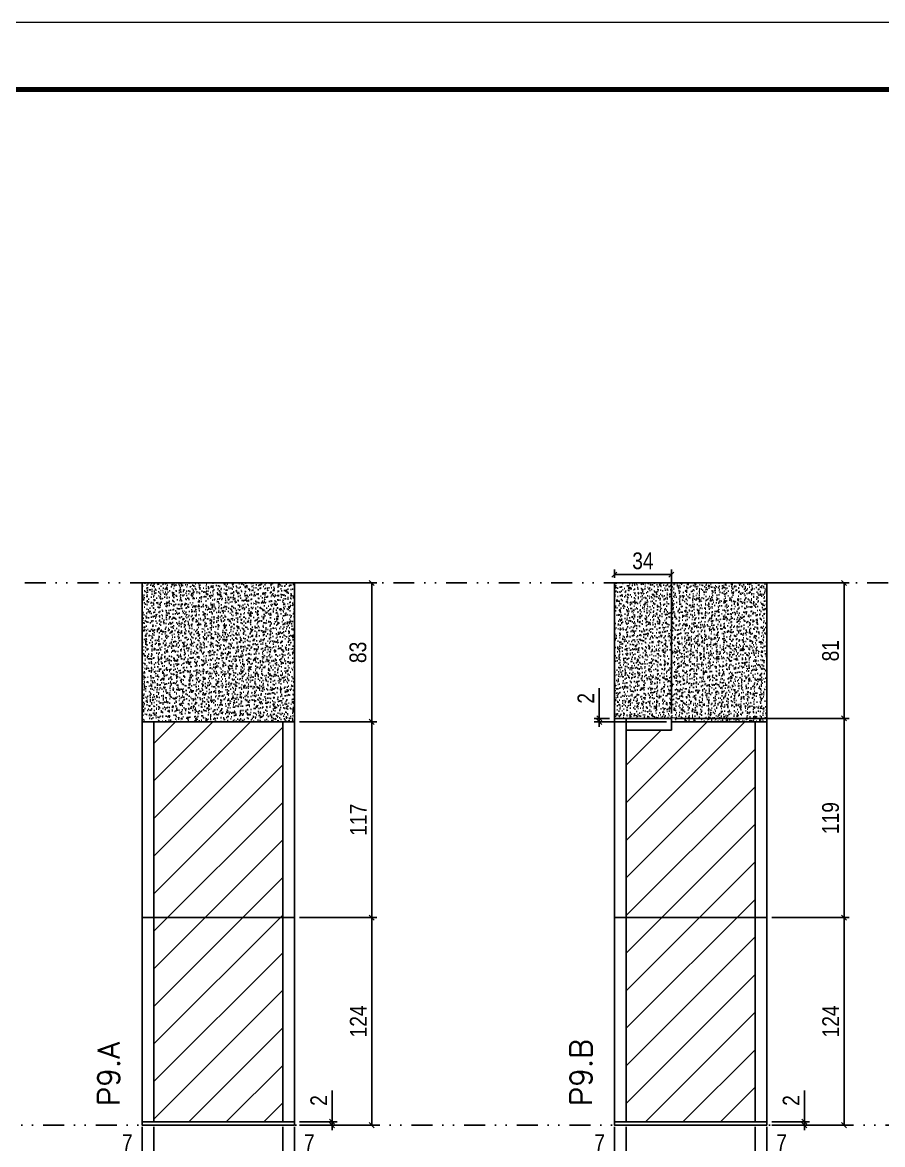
# Model space of a CAD drawing. Extents: x 13770 to 23315, y 867 to 16997.
# Drawn here: x 19632 to 20146, y 15029 to 15700 of the extents above; entities that cross this region are included whole.
import ezdxf

# ---------------------------------------------------------------- set-up
doc = ezdxf.new("R2010")
doc.units = 0
for name, pattern in [('DASHED', [0.75, 0.5, -0.25]), ('DIVIDE2', [0.625, 0.25, -0.125, 0, -0.125, 0, -0.125]), ('HIDDEN', [0.375, 0.25, -0.125])]:
    doc.linetypes.add(name, pattern=pattern)
for name, color, linetype in [('COTA', 241, 'Continuous'), ('Nível', 160, 'Continuous'), ('Painéis', 200, 'Continuous'), ('SARR_2.2x7', 40, 'Continuous'), ('Sarrafo de Pressão', 42, 'HIDDEN')]:
    doc.layers.add(name, color=color, linetype=linetype)
for name, color, linetype, lineweight in [('Folhas', 255, 'Continuous', 9), ('Hachura', 251, 'Continuous', 9), ('SARRAFO DE PRESSAO', 251, 'DASHED', 9), ('Texto Seção', 7, 'Continuous', 15)]:
    doc.layers.add(name, color=color, linetype=linetype, lineweight=lineweight)
doc.styles.add('COTA TECNICA', font='techl___.ttf', dxfattribs={"height": 10})
doc.styles.add('COTA TECNICA-50', font='techl___.ttf', dxfattribs={"height": 10})
doc.styles.add('REGUA-120', font='ROMANS.shx', dxfattribs={"height": 15})
doc.dimstyles.new('COTA PAINEL-50', dxfattribs={"dimtxt": 10, "dimasz": 3, "dimexe": 3, "dimexo": 3, "dimgap": 3, "dimtad": 1, "dimdec": 1, "dimzin": 12, "dimdsep": 46, "dimtxsty": 'COTA TECNICA-50', "dimblk1": 'OBLIQUE', "dimblk2": 'OBLIQUE', "dimsah": 1, "dimcen": 0.9, "dimclrd": 4, "dimclre": 4, "dimclrt": 240, "dimadec": 1, "dimazin": 3, "dimtfac": 1, "dimtdec": 1, "dimtmove": 0, "dimatfit": 3, "dimfxl": 1, "dimtolj": 1, "dimtzin": 12, "dimarcsym": 0})
doc.dimstyles.new('PAINEL', dxfattribs={"dimtxt": 10, "dimasz": 3, "dimexe": 3, "dimexo": 3, "dimgap": 3, "dimtad": 1, "dimdec": 1, "dimzin": 12, "dimdsep": 46, "dimtxsty": 'COTA TECNICA', "dimblk1": 'OBLIQUE', "dimblk2": 'OBLIQUE', "dimsah": 1, "dimcen": 0.9, "dimclrd": 4, "dimclre": 4, "dimclrt": 240, "dimadec": 1, "dimazin": 3, "dimtfac": 1, "dimtdec": 1, "dimtmove": 0, "dimatfit": 3, "dimfxl": 1, "dimtolj": 1, "dimtzin": 12, "dimarcsym": 0})

# ---------------------------------------------------------------- blocks, each defined once
blk = doc.blocks.new('9999999999')
at = {"layer": 'Folhas'}
blk.add_lwpolyline([(98138.98, 34190.21), (99623.98, 34190.21), (99623.98, 35240.21), (98138.98, 35240.21)], close=True, dxfattribs=at)
at = {"layer": 'Folhas', "color": 30, "const_width": 3}
blk.add_lwpolyline([(98213.98, 34230.21), (99583.98, 34230.21), (99583.98, 35200.21), (98213.98, 35200.21)], close=True, dxfattribs=at)
blk = doc.blocks.new('_Oblique')
at = {"color": 0, "linetype": 'ByBlock', "lineweight": -2}
blk.add_line((-0.5, -0.5), (0.5, 0.5), dxfattribs=at)
blk = doc.blocks.new('*D96')
at = {"layer": 'COTA', "color": 4, "lineweight": -2, "transparency": 16777216}
for p, q in [((19986.16, 15040.03), (19986.16, 14985.85)), ((20077.16, 15040.03), (20077.16, 14985.85)), ((19986.16, 14988.85), (20077.16, 14988.85))]:
    blk.add_line(p, q, dxfattribs=at)
at = {"layer": 'Defpoints', "color": 0, "transparency": 16777216}
for p in [(19986.16, 15043.03), (20077.16, 15043.03), (20077.16, 14988.85)]:
    blk.add_point(p, dxfattribs=at)
at = {"layer": 'COTA', "color": 4, "lineweight": -2, "transparency": 16777216, "xscale": 3, "yscale": 3, "zscale": 3, "rotation": 180}
blk.add_blockref('_Oblique', (19986.16, 14988.85), dxfattribs=at)
at = {"layer": 'COTA', "color": 4, "lineweight": -2, "transparency": 16777216, "xscale": 3, "yscale": 3, "zscale": 3}
blk.add_blockref('_Oblique', (20077.16, 14988.85), dxfattribs=at)
at = {"layer": 'COTA', "color": 240, "transparency": 16777216, "insert": (20031.66, 14996.94), "char_height": 10, "attachment_point": 5, "style": 'COTA TECNICA'}
blk.add_mtext('\\A1;91', dxfattribs=at)
blk = doc.blocks.new('*D97')
at = {"layer": 'COTA', "color": 4, "lineweight": -2, "transparency": 16777216}
for p, q in [((20080.16, 15165.03), (20126.39, 15165.03)), ((20123.39, 15041.03), (20123.39, 15165.03)), ((20080.16, 15041.03), (20126.39, 15041.03))]:
    blk.add_line(p, q, dxfattribs=at)
at = {"layer": 'Defpoints', "color": 0, "transparency": 16777216}
for p in [(20077.16, 15165.03), (20123.39, 15165.03), (20077.16, 15041.03)]:
    blk.add_point(p, dxfattribs=at)
at = {"layer": 'COTA', "color": 4, "lineweight": -2, "transparency": 16777216, "xscale": 3, "yscale": 3, "zscale": 3}
for p, rotation in [((20123.39, 15165.03), 90), ((20123.39, 15041.03), 270)]:
    blk.add_blockref('_Oblique', p, dxfattribs=dict(at, rotation=rotation))
at = {"layer": 'COTA', "color": 240, "transparency": 16777216, "insert": (20115.32, 15103.03), "char_height": 10, "attachment_point": 5, "rotation": 90, "style": 'COTA TECNICA-50'}
blk.add_mtext('\\A1;124', dxfattribs=at)
blk = doc.blocks.new('*D98')
at = {"layer": 'COTA', "color": 4, "lineweight": -2, "transparency": 16777216}
for p, q in [((20099.68, 15043.03), (20099.68, 15061.83)), ((20080.16, 15043.03), (20102.68, 15043.03)), ((20080.16, 15041.03), (20102.68, 15041.03)), ((20099.68, 15041.03), (20099.68, 15043.03)), ((20099.68, 15041.03), (20099.68, 15038.03))]:
    blk.add_line(p, q, dxfattribs=at)
at = {"layer": 'Defpoints', "color": 0, "transparency": 16777216}
for p in [(20077.16, 15043.03), (20077.16, 15041.03), (20099.68, 15041.03)]:
    blk.add_point(p, dxfattribs=at)
at = {"layer": 'COTA', "color": 4, "lineweight": -2, "transparency": 16777216, "xscale": 3, "yscale": 3, "zscale": 3}
for p, rotation in [((20099.68, 15043.03), 270), ((20099.68, 15041.03), 90)]:
    blk.add_blockref('_Oblique', p, dxfattribs=dict(at, rotation=rotation))
at = {"layer": 'COTA', "color": 240, "transparency": 16777216, "insert": (20091.68, 15055.77), "char_height": 10, "attachment_point": 5, "rotation": 90, "style": 'COTA TECNICA-50'}
blk.add_mtext('\\A1;2', dxfattribs=at)
blk = doc.blocks.new('*D99')
at = {"layer": 'COTA', "color": 4, "lineweight": -2, "transparency": 16777216}
for p, q in [((19993.16, 15040.03), (19993.16, 15019.52)), ((19986.16, 15038.03), (19986.16, 15019.52)), ((19986.16, 15022.52), (19971.42, 15022.52)), ((19993.16, 15022.52), (19986.16, 15022.52))]:
    blk.add_line(p, q, dxfattribs=at)
at = {"layer": 'Defpoints', "color": 0, "transparency": 16777216}
for p in [(19986.16, 15041.03), (19993.16, 15043.03), (19986.16, 15022.52)]:
    blk.add_point(p, dxfattribs=at)
at = {"layer": 'COTA', "color": 4, "lineweight": -2, "transparency": 16777216, "xscale": 3, "yscale": 3, "zscale": 3, "rotation": 180}
blk.add_blockref('_Oblique', (19986.16, 15022.52), dxfattribs=at)
at = {"layer": 'COTA', "color": 4, "lineweight": -2, "transparency": 16777216, "xscale": 3, "yscale": 3, "zscale": 3}
blk.add_blockref('_Oblique', (19993.16, 15022.52), dxfattribs=at)
at = {"layer": 'COTA', "color": 240, "transparency": 16777216, "insert": (19977.29, 15030.59), "char_height": 10, "attachment_point": 5, "style": 'COTA TECNICA-50'}
blk.add_mtext('\\A1;7', dxfattribs=at)
blk = doc.blocks.new('*D100')
at = {"layer": 'COTA', "color": 4, "lineweight": -2, "transparency": 16777216}
for p, q in [((20070.16, 15040.03), (20070.16, 15019.52)), ((20077.16, 15038.03), (20077.16, 15019.52)), ((20070.16, 15022.52), (20077.16, 15022.52)), ((20077.16, 15022.52), (20091.89, 15022.52))]:
    blk.add_line(p, q, dxfattribs=at)
at = {"layer": 'Defpoints', "color": 0, "transparency": 16777216}
for p in [(20070.16, 15043.03), (20077.16, 15041.03), (20077.16, 15022.52)]:
    blk.add_point(p, dxfattribs=at)
at = {"layer": 'COTA', "color": 4, "lineweight": -2, "transparency": 16777216, "xscale": 3, "yscale": 3, "zscale": 3, "rotation": 180}
blk.add_blockref('_Oblique', (20070.16, 15022.52), dxfattribs=at)
at = {"layer": 'COTA', "color": 4, "lineweight": -2, "transparency": 16777216, "xscale": 3, "yscale": 3, "zscale": 3}
blk.add_blockref('_Oblique', (20077.16, 15022.52), dxfattribs=at)
at = {"layer": 'COTA', "color": 240, "transparency": 16777216, "insert": (20086.02, 15030.59), "char_height": 10, "attachment_point": 5, "style": 'COTA TECNICA-50'}
blk.add_mtext('\\A1;7', dxfattribs=at)
blk = doc.blocks.new('*D106')
at = {"layer": 'COTA', "color": 4, "lineweight": -2, "transparency": 16777216}
for p, q in [((19703.94, 15040.03), (19703.94, 14985.85)), ((19794.94, 15040.03), (19794.94, 14985.85)), ((19703.94, 14988.85), (19794.94, 14988.85))]:
    blk.add_line(p, q, dxfattribs=at)
at = {"layer": 'Defpoints', "color": 0, "transparency": 16777216}
for p in [(19703.94, 15043.03), (19794.94, 15043.03), (19794.94, 14988.85)]:
    blk.add_point(p, dxfattribs=at)
at = {"layer": 'COTA', "color": 4, "lineweight": -2, "transparency": 16777216, "xscale": 3, "yscale": 3, "zscale": 3, "rotation": 180}
blk.add_blockref('_Oblique', (19703.94, 14988.85), dxfattribs=at)
at = {"layer": 'COTA', "color": 4, "lineweight": -2, "transparency": 16777216, "xscale": 3, "yscale": 3, "zscale": 3}
blk.add_blockref('_Oblique', (19794.94, 14988.85), dxfattribs=at)
at = {"layer": 'COTA', "color": 240, "transparency": 16777216, "insert": (19749.44, 14996.94), "char_height": 10, "attachment_point": 5, "style": 'COTA TECNICA'}
blk.add_mtext('\\A1;91', dxfattribs=at)
blk = doc.blocks.new('*D107')
at = {"layer": 'COTA', "color": 4, "lineweight": -2, "transparency": 16777216}
for p, q in [((19797.94, 15165.03), (19844.18, 15165.03)), ((19841.18, 15041.03), (19841.18, 15165.03)), ((19797.94, 15041.03), (19844.18, 15041.03))]:
    blk.add_line(p, q, dxfattribs=at)
at = {"layer": 'Defpoints', "color": 0, "transparency": 16777216}
for p in [(19794.94, 15165.03), (19841.18, 15165.03), (19794.94, 15041.03)]:
    blk.add_point(p, dxfattribs=at)
at = {"layer": 'COTA', "color": 4, "lineweight": -2, "transparency": 16777216, "xscale": 3, "yscale": 3, "zscale": 3}
for p, rotation in [((19841.18, 15165.03), 90), ((19841.18, 15041.03), 270)]:
    blk.add_blockref('_Oblique', p, dxfattribs=dict(at, rotation=rotation))
at = {"layer": 'COTA', "color": 240, "transparency": 16777216, "insert": (19833.11, 15103.03), "char_height": 10, "attachment_point": 5, "rotation": 90, "style": 'COTA TECNICA-50'}
blk.add_mtext('\\A1;124', dxfattribs=at)
blk = doc.blocks.new('*D108')
at = {"layer": 'COTA', "color": 4, "lineweight": -2, "transparency": 16777216}
for p, q in [((19817.47, 15043.03), (19817.47, 15061.83)), ((19797.94, 15043.03), (19820.47, 15043.03)), ((19797.94, 15041.03), (19820.47, 15041.03)), ((19817.47, 15041.03), (19817.47, 15043.03)), ((19817.47, 15041.03), (19817.47, 15038.03))]:
    blk.add_line(p, q, dxfattribs=at)
at = {"layer": 'Defpoints', "color": 0, "transparency": 16777216}
for p in [(19794.94, 15043.03), (19794.94, 15041.03), (19817.47, 15041.03)]:
    blk.add_point(p, dxfattribs=at)
at = {"layer": 'COTA', "color": 4, "lineweight": -2, "transparency": 16777216, "xscale": 3, "yscale": 3, "zscale": 3}
for p, rotation in [((19817.47, 15043.03), 270), ((19817.47, 15041.03), 90)]:
    blk.add_blockref('_Oblique', p, dxfattribs=dict(at, rotation=rotation))
at = {"layer": 'COTA', "color": 240, "transparency": 16777216, "insert": (19809.47, 15055.77), "char_height": 10, "attachment_point": 5, "rotation": 90, "style": 'COTA TECNICA-50'}
blk.add_mtext('\\A1;2', dxfattribs=at)
blk = doc.blocks.new('*D111')
at = {"layer": 'COTA', "color": 4, "linetype": 'ByBlock', "lineweight": -2, "transparency": 16777216}
for p, q in [((19797.94, 15282.03), (19844.18, 15282.03)), ((19841.18, 15165.03), (19841.18, 15282.03)), ((19797.94, 15165.03), (19844.18, 15165.03))]:
    blk.add_line(p, q, dxfattribs=at)
at = {"layer": 'Defpoints', "color": 0, "linetype": 'ByBlock', "transparency": 16777216}
for p in [(19794.94, 15282.03), (19841.18, 15282.03), (19794.94, 15165.03)]:
    blk.add_point(p, dxfattribs=at)
at = {"layer": 'COTA', "color": 4, "linetype": 'ByBlock', "lineweight": -2, "transparency": 16777216, "xscale": 3, "yscale": 3, "zscale": 3}
for p, rotation in [((19841.18, 15282.03), 90), ((19841.18, 15165.03), 270)]:
    blk.add_blockref('_Oblique', p, dxfattribs=dict(at, rotation=rotation))
at = {"layer": 'COTA', "color": 240, "linetype": 'ByBlock', "transparency": 16777216, "insert": (19833.11, 15223.53), "char_height": 10, "attachment_point": 5, "rotation": 90, "style": 'COTA TECNICA'}
blk.add_mtext('\\A1;117', dxfattribs=at)
blk = doc.blocks.new('*D109')
at = {"layer": 'COTA', "color": 4, "lineweight": -2, "transparency": 16777216}
for p, q in [((19710.94, 15040.03), (19710.94, 15019.52)), ((19703.94, 15038.03), (19703.94, 15019.52)), ((19703.94, 15022.52), (19689.21, 15022.52)), ((19710.94, 15022.52), (19703.94, 15022.52))]:
    blk.add_line(p, q, dxfattribs=at)
at = {"layer": 'Defpoints', "color": 0, "transparency": 16777216}
for p in [(19703.94, 15041.03), (19710.94, 15043.03), (19703.94, 15022.52)]:
    blk.add_point(p, dxfattribs=at)
at = {"layer": 'COTA', "color": 4, "lineweight": -2, "transparency": 16777216, "xscale": 3, "yscale": 3, "zscale": 3, "rotation": 180}
blk.add_blockref('_Oblique', (19703.94, 15022.52), dxfattribs=at)
at = {"layer": 'COTA', "color": 4, "lineweight": -2, "transparency": 16777216, "xscale": 3, "yscale": 3, "zscale": 3}
blk.add_blockref('_Oblique', (19710.94, 15022.52), dxfattribs=at)
at = {"layer": 'COTA', "color": 240, "transparency": 16777216, "insert": (19695.07, 15030.59), "char_height": 10, "attachment_point": 5, "style": 'COTA TECNICA-50'}
blk.add_mtext('\\A1;7', dxfattribs=at)
blk = doc.blocks.new('*D110')
at = {"layer": 'COTA', "color": 4, "lineweight": -2, "transparency": 16777216}
for p, q in [((19787.94, 15040.03), (19787.94, 15019.52)), ((19794.94, 15038.03), (19794.94, 15019.52)), ((19787.94, 15022.52), (19794.94, 15022.52)), ((19794.94, 15022.52), (19809.67, 15022.52))]:
    blk.add_line(p, q, dxfattribs=at)
at = {"layer": 'Defpoints', "color": 0, "transparency": 16777216}
for p in [(19787.94, 15043.03), (19794.94, 15041.03), (19794.94, 15022.52)]:
    blk.add_point(p, dxfattribs=at)
at = {"layer": 'COTA', "color": 4, "lineweight": -2, "transparency": 16777216, "xscale": 3, "yscale": 3, "zscale": 3, "rotation": 180}
blk.add_blockref('_Oblique', (19787.94, 15022.52), dxfattribs=at)
at = {"layer": 'COTA', "color": 4, "lineweight": -2, "transparency": 16777216, "xscale": 3, "yscale": 3, "zscale": 3}
blk.add_blockref('_Oblique', (19794.94, 15022.52), dxfattribs=at)
at = {"layer": 'COTA', "color": 240, "transparency": 16777216, "insert": (19803.81, 15030.59), "char_height": 10, "attachment_point": 5, "style": 'COTA TECNICA-50'}
blk.add_mtext('\\A1;7', dxfattribs=at)
blk = doc.blocks.new('*D105')
at = {"layer": 'COTA', "color": 4, "lineweight": -2, "transparency": 16777216}
for p, q in [((19797.94, 15365.03), (19844.18, 15365.03)), ((19841.18, 15282.03), (19841.18, 15365.03)), ((19797.94, 15282.03), (19844.18, 15282.03))]:
    blk.add_line(p, q, dxfattribs=at)
at = {"layer": 'Defpoints', "color": 0, "transparency": 16777216}
for p in [(19794.94, 15365.03), (19841.18, 15365.03), (19794.94, 15282.03)]:
    blk.add_point(p, dxfattribs=at)
at = {"layer": 'COTA', "color": 4, "lineweight": -2, "transparency": 16777216, "xscale": 3, "yscale": 3, "zscale": 3}
for p, rotation in [((19841.18, 15365.03), 90), ((19841.18, 15282.03), 270)]:
    blk.add_blockref('_Oblique', p, dxfattribs=dict(at, rotation=rotation))
at = {"layer": 'COTA', "color": 240, "transparency": 16777216, "insert": (19832.94, 15323.53), "char_height": 10, "attachment_point": 5, "rotation": 90, "style": 'COTA TECNICA'}
blk.add_mtext('\\A1;83', dxfattribs=at)
blk = doc.blocks.new('*D112')
at = {"layer": 'COTA', "color": 4, "lineweight": -2, "transparency": 16777216}
for p, q in [((20023.16, 15284.03), (20126.39, 15284.03)), ((20123.39, 15165.03), (20123.39, 15284.03)), ((20080.16, 15165.03), (20126.39, 15165.03))]:
    blk.add_line(p, q, dxfattribs=at)
at = {"layer": 'Defpoints', "color": 0, "transparency": 16777216}
for p in [(20020.16, 15284.03), (20123.39, 15284.03), (20077.16, 15165.03)]:
    blk.add_point(p, dxfattribs=at)
at = {"layer": 'COTA', "color": 4, "lineweight": -2, "transparency": 16777216, "xscale": 3, "yscale": 3, "zscale": 3}
for p, rotation in [((20123.39, 15284.03), 90), ((20123.39, 15165.03), 270)]:
    blk.add_blockref('_Oblique', p, dxfattribs=dict(at, rotation=rotation))
at = {"layer": 'COTA', "color": 240, "transparency": 16777216, "insert": (20115.31, 15224.53), "char_height": 10, "attachment_point": 5, "rotation": 90, "style": 'COTA TECNICA'}
blk.add_mtext('\\A1;119', dxfattribs=at)
blk = doc.blocks.new('*D113')
at = {"layer": 'COTA', "color": 4, "lineweight": -2, "transparency": 16777216}
for p, q in [((20080.16, 15365.03), (20126.39, 15365.03)), ((20123.39, 15284.03), (20123.39, 15365.03)), ((20023.16, 15284.03), (20126.39, 15284.03))]:
    blk.add_line(p, q, dxfattribs=at)
at = {"layer": 'Defpoints', "color": 0, "transparency": 16777216}
for p in [(20077.16, 15365.03), (20123.39, 15365.03), (20020.16, 15284.03)]:
    blk.add_point(p, dxfattribs=at)
at = {"layer": 'COTA', "color": 4, "lineweight": -2, "transparency": 16777216, "xscale": 3, "yscale": 3, "zscale": 3}
for p, rotation in [((20123.39, 15365.03), 90), ((20123.39, 15284.03), 270)]:
    blk.add_blockref('_Oblique', p, dxfattribs=dict(at, rotation=rotation))
at = {"layer": 'COTA', "color": 240, "transparency": 16777216, "insert": (20115.3, 15324.53), "char_height": 10, "attachment_point": 5, "rotation": 90, "style": 'COTA TECNICA'}
blk.add_mtext('\\A1;81', dxfattribs=at)
blk = doc.blocks.new('*D683')
at = {"layer": 'COTA', "color": 4, "lineweight": -2, "transparency": 16777216}
for p, q in [((19986.16, 15368.03), (19986.16, 15372.97)), ((20020.16, 15369.97), (19986.16, 15369.97)), ((20020.16, 15287.03), (20020.16, 15372.97))]:
    blk.add_line(p, q, dxfattribs=at)
at = {"layer": 'Defpoints', "color": 0, "transparency": 16777216}
for p in [(19986.16, 15369.97), (19986.16, 15365.03), (20020.16, 15284.03)]:
    blk.add_point(p, dxfattribs=at)
at = {"layer": 'COTA', "color": 4, "lineweight": -2, "transparency": 16777216, "xscale": 3, "yscale": 3, "zscale": 3, "rotation": 180}
blk.add_blockref('_Oblique', (19986.16, 15369.97), dxfattribs=at)
at = {"layer": 'COTA', "color": 4, "lineweight": -2, "transparency": 16777216, "xscale": 3, "yscale": 3, "zscale": 3}
blk.add_blockref('_Oblique', (20020.16, 15369.97), dxfattribs=at)
at = {"layer": 'COTA', "color": 240, "transparency": 16777216, "insert": (20003.16, 15378.18), "char_height": 10, "attachment_point": 5, "style": 'COTA TECNICA'}
blk.add_mtext('\\A1;34', dxfattribs=at)
blk = doc.blocks.new('*D684')
at = {"layer": 'COTA', "color": 4, "lineweight": -2, "transparency": 16777216}
for p, q in [((19977.09, 15284.03), (19977.09, 15302.14)), ((19983.16, 15284.03), (19974.09, 15284.03)), ((20017.16, 15282.03), (19974.09, 15282.03)), ((19977.09, 15282.03), (19977.09, 15284.03)), ((19977.09, 15282.03), (19977.09, 15279.03))]:
    blk.add_line(p, q, dxfattribs=at)
at = {"layer": 'Defpoints', "color": 0, "transparency": 16777216}
for p in [(19977.09, 15284.03), (19986.16, 15284.03), (20020.16, 15282.03)]:
    blk.add_point(p, dxfattribs=at)
at = {"layer": 'COTA', "color": 4, "lineweight": -2, "transparency": 16777216, "xscale": 3, "yscale": 3, "zscale": 3}
for p, rotation in [((19977.09, 15284.03), 270), ((19977.09, 15282.03), 90)]:
    blk.add_blockref('_Oblique', p, dxfattribs=dict(at, rotation=rotation))
at = {"layer": 'COTA', "color": 240, "transparency": 16777216, "insert": (19969.09, 15296.08), "char_height": 10, "attachment_point": 5, "rotation": 90, "style": 'COTA TECNICA'}
blk.add_mtext('\\A1;2', dxfattribs=at)

msp = doc.modelspace()

# ---------------------------------------------------------------- hatches: boundary and pattern name
at = {"layer": 'COTA'}
h = msp.add_hatch(dxfattribs=at)
h.set_pattern_fill('AR-CONC', color=256, scale=0.03)
h.set_pattern_definition([(50, (250.8363, -31), (5.4655401, -0.4781726), [0.5715, -6.2865]), (355, (250.836, -31), (-1.0573026, 5.7317054), [0.4572, -5.0292175]), (100.451445, (251.2917, -31.04), (4.4082374, 5.2535326), [0.4857003, -5.3427073]), (46.1842, (250.836, -29.476), (8.1323712, -1.2612698), [0.85725, -9.42975]), (96.635558, (251.514, -29.581), (7.122124, 7.4227837), [0.7285507, -8.0140682]), (351.18415, (250.836, -29.476), (7.122124, 7.4227837), [0.685799, -7.543792]), (21, (251.5983, -29.857), (4.5484317, -3.06795595), [0.5715, -6.2865]), (326, (251.598, -29.857), (1.8540609, 5.525639), [0.4572, -5.0292]), (71.451445, (251.9773, -30.1127), (6.4024926, 2.4576831), [0.4857003, -5.3426981]), (37.5, (250.8363, -31), (0.0926581, 2.53665117), [0, -4.96824, 0, -5.1054, 0, -5.04825]), (7.5, (250.8363, -31), (2.00458988, 3.00541724), [0, -2.91084, 0, -4.85394, 0, -1.92405]), (327.5, (249.137, -31), (4.06771786, -0.17186232), [0, -1.905, 0, -5.9436, 0, -7.8867]), (317.5, (248.375, -31), (4.44387544, 0.76279473), [0, -2.4765, 0, -3.94716, 0, -5.6007])])
h.paths.add_polyline_path([(19794.94, 15365.03), (19703.94, 15365.03), (19703.94, 15282.03), (19794.94, 15282.03)])
h = msp.add_hatch(dxfattribs=at)
h.set_pattern_fill('AR-CONC', color=256, scale=0.03)
h.set_pattern_definition([(50, (1956.572, -31), (5.4655401, -0.4781726), [0.5715, -6.2865]), (355, (1956.572, -31), (-1.0573026, 5.7317054), [0.4572, -5.0292175]), (100.451445, (1957.0274, -31.04), (4.4082374, 5.2535326), [0.4857003, -5.3427073]), (46.1842, (1956.572, -29.476), (8.1323712, -1.2612698), [0.85725, -9.42975]), (96.635558, (1957.25, -29.581), (7.122124, 7.4227837), [0.7285507, -8.0140682]), (351.18415, (1956.572, -29.476), (7.122124, 7.4227837), [0.685799, -7.543792]), (21, (1957.334, -29.857), (4.5484317, -3.06795595), [0.5715, -6.2865]), (326, (1957.334, -29.857), (1.8540609, 5.525639), [0.4572, -5.0292]), (71.451445, (1957.713, -30.1127), (6.4024926, 2.4576831), [0.4857003, -5.3426981]), (37.5, (1956.572, -31), (0.0926581, 2.53665117), [0, -4.96824, 0, -5.1054, 0, -5.04825]), (7.5, (1956.572, -31), (2.00458988, 3.00541724), [0, -2.91084, 0, -4.85394, 0, -1.92405]), (327.5, (1954.8727, -31), (4.06771786, -0.17186232), [0, -1.905, 0, -5.9436, 0, -7.8867]), (317.5, (1954.1107, -31), (4.44387544, 0.76279473), [0, -2.4765, 0, -3.94716, 0, -5.6007])])
h.paths.add_polyline_path([(19986.16, 15365.03), (20077.16, 15365.03), (20077.16, 15282.03), (20020.16, 15282.03), (20020.16, 15284.03), (19986.16, 15284.03)])
at = {"layer": 'Hachura', "linetype": 'ByBlock'}
h = msp.add_hatch(dxfattribs=at)
h.set_pattern_fill('ANSI31', color=256, scale=5)
h.set_pattern_definition([(45, (288.425, 0), (-11.22532, 11.22532), [])])
h.paths.add_polyline_path([(19787.94, 15165.03), (19710.94, 15165.03), (19710.94, 15043.03), (19787.94, 15043.03)])
h.paths.add_polyline_path([(19710.94, 15165.03), (19787.94, 15165.03), (19787.94, 15282.03), (19710.94, 15282.03)])
h = msp.add_hatch(dxfattribs=at)
h.set_pattern_fill('ANSI31', color=256, scale=5)
h.paths.add_polyline_path([(20070.16, 15165.03), (19993.16, 15165.03), (19993.16, 15043.03), (20070.16, 15043.03)])
h.paths.add_polyline_path([(20070.16, 15282.03), (20020.16, 15282.03), (20020.16, 15277.03), (19993.16, 15277.03), (19993.16, 15165.03), (20070.16, 15165.03)])

# ---------------------------------------------------------------- linework, layer by layer
at = {"layer": 'COTA', "linetype": 'ByBlock'}
for p, q in [((19986.16, 15284.03), (19986.16, 15365.03)), ((19986.16, 15365.03), (20077.16, 15365.03)), ((20077.16, 15365.03), (20077.16, 15282.03))]:
    msp.add_line(p, q, dxfattribs=at)
at = {"layer": 'COTA'}
msp.add_line((20020.16, 15277.03), (20020.16, 15282.03), dxfattribs=at)
msp.add_lwpolyline([(19703.94, 15282.03), (19794.94, 15282.03), (19794.94, 15365.03), (19703.94, 15365.03)], close=True, dxfattribs=at)
at = {"layer": 'Nível', "color": 4, "linetype": 'DIVIDE2', "ltscale": 50}
for p, q in [((16394.58, 15365.03), (21112.79, 15365.03)), ((16059.5, 15041.03), (21112.79, 15041.03))]:
    msp.add_line(p, q, dxfattribs=at)
at = {"layer": 'Painéis'}
for p, q in [((19986.16, 15284.03), (19986.16, 15165.03)), ((20020.16, 15284.03), (19986.16, 15284.03)), ((20020.16, 15282.03), (20020.16, 15284.03)), ((20077.16, 15282.03), (20020.16, 15282.03)), ((20077.16, 15165.03), (20077.16, 15282.03))]:
    msp.add_line(p, q, dxfattribs=at)
for points in [[(19703.94, 15282.03), (19794.94, 15282.03), (19794.94, 15165.03), (19703.94, 15165.03)], [(19703.94, 15043.03), (19794.94, 15043.03), (19794.94, 15165.03), (19703.94, 15165.03)], [(19986.16, 15043.03), (20077.16, 15043.03), (20077.16, 15165.03), (19986.16, 15165.03)], [(19703.94, 15043.03), (19794.94, 15043.03), (19794.94, 15041.03), (19703.94, 15041.03)], [(19986.16, 15043.03), (20077.16, 15043.03), (20077.16, 15041.03), (19986.16, 15041.03)]]:
    msp.add_lwpolyline(points, close=True, dxfattribs=at)
at = {"layer": 'SARR_2.2x7'}
msp.add_line((20020.16, 15277.03), (19993.16, 15277.03), dxfattribs=at)
at = {"layer": 'Sarrafo de Pressão'}
for p, q in [((19710.94, 15165.03), (19710.94, 15282.03)), ((19787.94, 15165.03), (19787.94, 15282.03)), ((19993.16, 15165.03), (19993.16, 15284.03)), ((20070.16, 15165.03), (20070.16, 15282.03)), ((19710.94, 15043.03), (19710.94, 15165.03)), ((19787.94, 15043.03), (19787.94, 15165.03)), ((19993.16, 15043.03), (19993.16, 15165.03)), ((20070.16, 15043.03), (20070.16, 15165.03))]:
    msp.add_line(p, q, dxfattribs=at)

# ---------------------------------------------------------------- block references
at = {"layer": 'SARRAFO DE PRESSAO', "color": 6, "linetype": 'ByBlock'}
msp.add_blockref('9999999999', (-78984.48, -19540.26), dxfattribs=at)

# ---------------------------------------------------------------- texts
at = {"layer": 'Texto Seção', "char_height": 13, "attachment_point": 7, "rotation": 90, "style": 'REGUA-120'}
for s, insert, width in [('P9.A', (19690.47, 15052.28), 285.3299), ('P9.B', (19972.68, 15052.28), 291.3299)]:
    msp.add_mtext(s, dxfattribs=dict(at, insert=insert, width=width))

# ---------------------------------------------------------------- dimensions: what is measured, and where the dimension line sits
at = {"layer": 'COTA'}
for base, p1, p2, dimstyle, picture, middle in [((19986.16, 15369.97), (20020.16, 15284.03), (19986.16, 15365.03), 'PAINEL', '*D683', (20003.16, 15378.18)), ((19794.94, 15022.52), (19787.94, 15043.03), (19794.94, 15041.03), 'COTA PAINEL-50', '*D110', (19803.81, 15030.59)), ((20077.16, 15022.52), (20070.16, 15043.03), (20077.16, 15041.03), 'COTA PAINEL-50', '*D100', (20086.02, 15030.59))]:
    dim = msp.add_linear_dim(base=base, p1=p1, p2=p2, dimstyle=dimstyle, dxfattribs=at)
    dim.commit()
    dim.dimension.update_dxf_attribs({"geometry": picture, "text_midpoint": middle})
for base, p1, p2, angle, dimstyle, picture, middle in [((19841.18, 15365.03), (19794.94, 15282.03), (19794.94, 15365.03), 90, 'PAINEL', '*D105', (19832.94, 15323.53)), ((19977.09, 15284.03), (20020.16, 15282.03), (19986.16, 15284.03), 90, 'PAINEL', '*D684', (19969.09, 15296.08)), ((20123.39, 15284.03), (20077.16, 15165.03), (20020.16, 15284.03), 90, 'PAINEL', '*D112', (20115.31, 15224.53)), ((19841.18, 15165.03), (19794.94, 15041.03), (19794.94, 15165.03), 90, 'COTA PAINEL-50', '*D107', (19833.11, 15103.03)), ((20123.39, 15165.03), (20077.16, 15041.03), (20077.16, 15165.03), 90, 'COTA PAINEL-50', '*D97', (20115.32, 15103.03)), ((19703.94, 15022.52), (19710.94, 15043.03), (19703.94, 15041.03), 180, 'COTA PAINEL-50', '*D109', (19695.07, 15030.59)), ((19986.16, 15022.52), (19993.16, 15043.03), (19986.16, 15041.03), 180, 'COTA PAINEL-50', '*D99', (19977.29, 15030.59))]:
    dim = msp.add_linear_dim(base=base, p1=p1, p2=p2, angle=angle, dimstyle=dimstyle, dxfattribs=at)
    dim.commit()
    dim.dimension.update_dxf_attribs({"geometry": picture, "text_midpoint": middle})
dim = msp.add_linear_dim(base=(20123.39, 15365.03), p1=(20020.16, 15284.03), p2=(20077.16, 15365.03), angle=90, dimstyle='PAINEL', override={"dimtmove": 1}, dxfattribs=at)
dim.commit()
dim.dimension.update_dxf_attribs({"geometry": '*D113', "text_midpoint": (20115.3, 15324.53)})
at = {"layer": 'COTA', "linetype": 'ByBlock'}
dim = msp.add_linear_dim(base=(19841.18, 15282.03), p1=(19794.94, 15165.03), p2=(19794.94, 15282.03), angle=90, dimstyle='PAINEL', dxfattribs=at)
dim.commit()
dim.dimension.update_dxf_attribs({"geometry": '*D111', "text_midpoint": (19833.11, 15223.53)})
at = {"layer": 'COTA'}
for base, p1, p2, picture, middle in [((19817.47, 15041.03), (19794.94, 15043.03), (19794.94, 15041.03), '*D108', (19817.47, 15055.77)), ((20099.68, 15041.03), (20077.16, 15043.03), (20077.16, 15041.03), '*D98', (20099.68, 15055.77))]:
    dim = msp.add_linear_dim(base=base, p1=p1, p2=p2, angle=90, dimstyle='COTA PAINEL-50', dxfattribs=at)
    dim.commit()
    dim.dimension.update_dxf_attribs({"geometry": picture, "text_midpoint": middle, "dimtype": 160})
for base, p1, p2, picture, middle in [((19794.94, 14988.85), (19703.94, 15043.03), (19794.94, 15043.03), '*D106', (19749.44, 14996.94)), ((20077.16, 14988.85), (19986.16, 15043.03), (20077.16, 15043.03), '*D96', (20031.66, 14996.94))]:
    dim = msp.add_linear_dim(base=base, p1=p1, p2=p2, dimstyle='PAINEL', override={"dimarcsym": 2}, dxfattribs=at)
    dim.commit()
    dim.dimension.update_dxf_attribs({"geometry": picture, "text_midpoint": middle})

doc.saveas('drawing.dxf')
